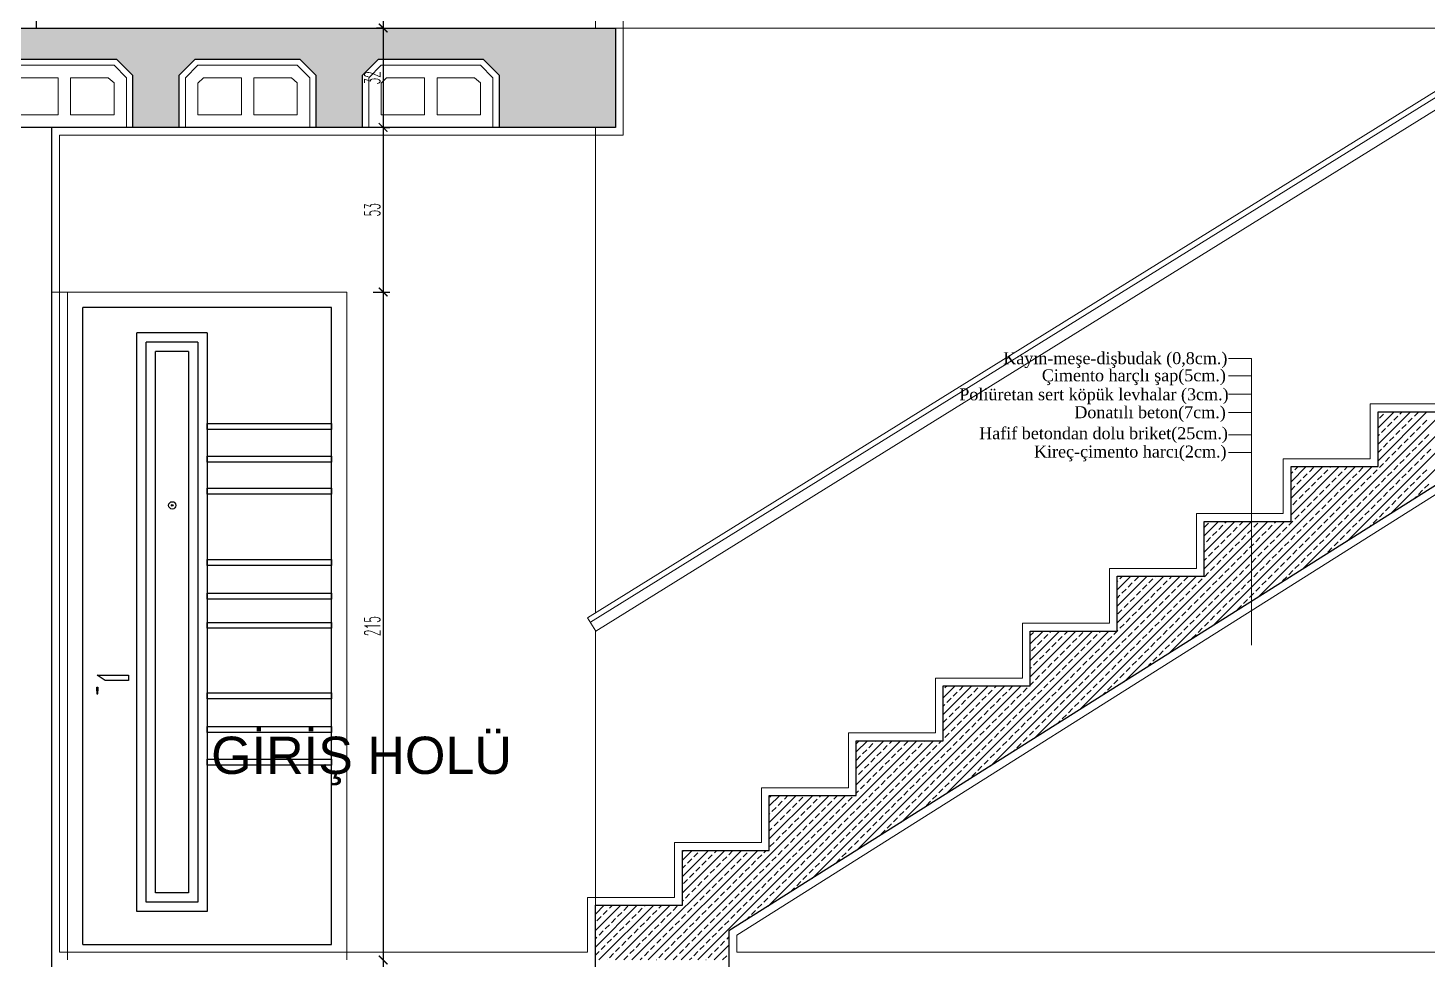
# Model space of a CAD drawing. Extents: x 775040 to 808375, y 4159409 to 4163651.
# Drawn here: x 804330 to 805456, y 4159872 to 4160622 of the extents above; entities that cross this region are included whole.
import ezdxf

# ---------------------------------------------------------------- set-up
doc = ezdxf.new("R2010")
doc.units = 0
doc.header["$MEASUREMENT"] = 0
doc.linetypes.add('DUZ', pattern=[500, 500])
doc.layers.get('0').update_dxf_attribs({"linetype": 'DUZ'})
for name, color, linetype, lineweight in [('KAPI', 1, 'Continuous', 15), ('kapı', 3, 'Continuous', 9), ('Z_ duvar', 7, 'Continuous', 30), ('Z_asmolen', 53, 'Continuous', 9), ('Z_g1', 1, 'Continuous', 5), ('Z_g3', 3, 'Continuous', 13), ('Z_iç ölçü dikey', 111, 'Continuous', 25), ('Z_kesit döşeme', 5, 'Continuous', 30), ('Z_kolon tarama', 171, 'Continuous', 5), ('Z_sıva', 241, 'Continuous', 5), ('Z_yazı', 4, 'Continuous', 20)]:
    doc.layers.add(name, color=color, linetype=linetype, lineweight=lineweight)
doc.layers.add('pencere', color=3, linetype='Continuous')
doc.styles.add('ARIAL', font='ariblk.ttf', dxfattribs={"height": 1})
doc.styles.add('OLCUIC', font='ROMANS.SHX', dxfattribs={"width": 0.5})
doc.styles.add('ÖLÇÜ', font='times.ttf', dxfattribs={"height": 15})

# ---------------------------------------------------------------- blocks, each defined once
blk = doc.blocks.new('asbnm')
at = {"layer": 'Z_asmolen'}
for p, q in [((44128.83, -2548.34), (44123.66, -2553.51)), ((44129.66, -2550.34), (44125.66, -2554.34)), ((44162.49, -2548.34), (44128.83, -2548.34)), ((44161.66, -2550.34), (44129.66, -2550.34)), ((44161.66, -2550.34), (44165.66, -2554.34)), ((44162.49, -2548.34), (44167.66, -2553.51)), ((44187.83, -2548.34), (44182.66, -2553.51)), ((44188.66, -2550.34), (44184.66, -2554.34)), ((44221.49, -2548.34), (44187.83, -2548.34)), ((44220.66, -2550.34), (44188.66, -2550.34)), ((44220.66, -2550.34), (44224.66, -2554.34)), ((44221.49, -2548.34), (44226.66, -2553.51)), ((44123.66, -2570.34), (44123.66, -2553.51)), ((44125.66, -2570.34), (44125.66, -2554.34)), ((44131.43, -2554.34), (44129.66, -2556.07)), ((44143.66, -2554.34), (44131.43, -2554.34)), ((44143.66, -2554.34), (44143.66, -2566.34)), ((44159.76, -2554.34), (44147.66, -2554.34)), ((44147.66, -2554.34), (44147.66, -2566.34)), ((44159.76, -2554.34), (44161.66, -2556.01)), ((44165.66, -2570.34), (44165.66, -2554.34)), ((44167.66, -2570.34), (44167.66, -2553.51)), ((44182.66, -2570.34), (44182.66, -2553.51)), ((44184.66, -2570.34), (44184.66, -2554.34)), ((44190.43, -2554.34), (44188.66, -2556.07)), ((44202.66, -2554.34), (44190.43, -2554.34)), ((44202.66, -2554.34), (44202.66, -2566.34)), ((44218.76, -2554.34), (44206.66, -2554.34)), ((44206.66, -2554.34), (44206.66, -2566.34)), ((44218.76, -2554.34), (44220.66, -2556.01)), ((44224.66, -2570.34), (44224.66, -2554.34)), ((44226.66, -2570.34), (44226.66, -2553.51)), ((44129.66, -2566.34), (44129.66, -2556.07)), ((44161.66, -2566.34), (44161.66, -2556.01)), ((44188.66, -2566.34), (44188.66, -2556.07)), ((44220.66, -2566.34), (44220.66, -2556.01)), ((44143.66, -2566.34), (44129.66, -2566.34)), ((44161.66, -2566.34), (44147.66, -2566.34)), ((44202.66, -2566.34), (44188.66, -2566.34)), ((44220.66, -2566.34), (44206.66, -2566.34)), ((44167.66, -2570.34), (44123.66, -2570.34)), ((44226.66, -2570.34), (44182.66, -2570.34))]:
    blk.add_line(p, q, dxfattribs=at)
blk = doc.blocks.new('_ARCHTICK')
at = {"color": 0, "linetype": 'ByBlock', "const_width": 0.15}
blk.add_lwpolyline([(-0.5, -0.5), (0.5, 0.5)], dxfattribs=at)

msp = doc.modelspace()

# ---------------------------------------------------------------- hatches: boundary and pattern name
at = {"layer": 'Z_kolon tarama'}
h = msp.add_hatch(dxfattribs=at)
h.set_pattern_fill('ANSI33', color=256, scale=37.5, style=0)
h.set_pattern_definition([(45, (-1176038.405, -6240780.584), (-6.629126074, 6.629126074), []), (45, (-1176031.7755, -6240780.584), (-6.629126074, 6.629126074), [4.6875, -2.34375])])
h.paths.add_polyline_path([(803861.26, 4160584.34), (803874.19, 4160597.27), (803958.33, 4160597.27), (803971.26, 4160584.34), (803971.26, 4160542.27), (804008.76, 4160542.27), (804008.76, 4160584.34), (804021.69, 4160597.27), (804105.83, 4160597.27), (804118.76, 4160584.34), (804118.76, 4160542.27), (804156.26, 4160542.27), (804156.26, 4160584.34), (804169.19, 4160597.27), (804253.33, 4160597.27), (804266.26, 4160584.34), (804266.26, 4160542.27), (804303.76, 4160542.27), (804303.76, 4160584.34), (804316.69, 4160597.27), (804400.83, 4160597.27), (804413.76, 4160584.34), (804413.76, 4160542.27), (804451.26, 4160542.27), (804451.26, 4160584.34), (804464.19, 4160597.27), (804548.33, 4160597.27), (804561.26, 4160584.34), (804561.26, 4160542.27), (804598.76, 4160542.27), (804598.76, 4160584.34), (804611.69, 4160597.27), (804695.83, 4160597.27), (804708.76, 4160584.34), (804708.76, 4160542.27), (804802.36, 4160542.27), (804802.36, 4160622.27), (803626.5, 4160622.27), (803626.5, 4160597.27), (803663.33, 4160597.27), (803676.26, 4160584.34), (803676.26, 4160542.27), (803713.76, 4160542.27), (803713.76, 4160584.34), (803726.69, 4160597.27), (803810.83, 4160597.27), (803823.76, 4160584.34), (803823.76, 4160542.27), (803861.26, 4160542.27)])
h.paths.add_polyline_path([(804616.04, 4160574.08), (804616.04, 4160590.45), (804597.29, 4160590.45), (804597.29, 4160574.08)], flags=25)

# ---------------------------------------------------------------- linework, layer by layer
at = {"layer": 'KAPI', "color": 4}
for p, q in [((804586.26, 4160409.77), (804348.76, 4160409.77)), ((804361.26, 4159872.27), (804361.26, 4160409.77)), ((804361.26, 4159872.27), (804361.26, 4160409.77)), ((804586.26, 4159872.27), (804586.26, 4160409.77))]:
    msp.add_line(p, q, dxfattribs=at)
at = {"layer": 'pencere', "color": 21}
for p, q in [((804373.76, 4159884.77), (804373.76, 4160397.27)), ((804573.76, 4160397.27), (804373.76, 4160397.27)), ((804573.76, 4159884.77), (804573.76, 4160397.27)), ((804473.76, 4160377.06), (804417.23, 4160377.06)), ((804458.76, 4160362.06), (804432.23, 4160362.06)), ((804458.76, 4159926.29), (804432.23, 4159926.29)), ((804473.76, 4159911.29), (804417.23, 4159911.29)), ((804373.76, 4159884.77), (804573.76, 4159884.77))]:
    msp.add_line(p, q, dxfattribs=at)
at = {"layer": 'pencere', "color": 8}
for p, q in [((804466.26, 4160369.56), (804424.73, 4160369.56)), ((804385.26, 4160101.42), (804410.37, 4160101.42)), ((804391.54, 4160097.15), (804385.26, 4160101.42)), ((804410.37, 4160097.15), (804391.54, 4160097.15)), ((804410.37, 4160101.42), (804410.37, 4160097.15)), ((804466.26, 4159918.79), (804424.73, 4159918.79))]:
    msp.add_line(p, q, dxfattribs=at)
at = {"layer": 'pencere', "color": 21}
for points in [[(804417.23, 4159911.29), (804417.23, 4160377.06)], [(804473.76, 4160377.06), (804473.76, 4159911.29)], [(804432.23, 4159926.29), (804432.23, 4160362.06)], [(804458.76, 4160362.06), (804458.76, 4159926.29)]]:
    msp.add_lwpolyline(points, dxfattribs=at)
at = {"layer": 'pencere', "color": 8}
for points in [[(804424.73, 4159918.79), (804424.73, 4160369.56)], [(804466.26, 4160369.56), (804466.26, 4159918.79)]]:
    msp.add_lwpolyline(points, dxfattribs=at)
for points in [[(804473.76, 4160303.88), (804573.76, 4160303.88), (804573.76, 4160299.14), (804473.76, 4160299.14)], [(804473.76, 4160277.74), (804573.76, 4160277.74), (804573.76, 4160273), (804473.76, 4160273)], [(804473.76, 4160251.84), (804573.76, 4160251.84), (804573.76, 4160247.11), (804473.76, 4160247.11)], [(804473.76, 4160194.58), (804573.76, 4160194.58), (804573.76, 4160189.84), (804473.76, 4160189.84)], [(804473.76, 4160167.48), (804573.76, 4160167.48), (804573.76, 4160162.74), (804473.76, 4160162.74)], [(804473.76, 4160143.99), (804573.76, 4160143.99), (804573.76, 4160139.25), (804473.76, 4160139.25)], [(804384.89, 4160091.75), (804385.63, 4160091.75), (804385.63, 4160088.92), (804384.89, 4160088.92)], [(804385.63, 4160088.92), (804384.89, 4160088.92), (804384.89, 4160086.48), (804385.63, 4160086.48)], [(804473.76, 4160087.21), (804573.76, 4160087.21), (804573.76, 4160082.47), (804473.76, 4160082.47)], [(804473.76, 4160060.11), (804573.76, 4160060.11), (804573.76, 4160055.37), (804473.76, 4160055.37)], [(804473.76, 4160033.9), (804573.76, 4160033.9), (804573.76, 4160029.16), (804473.76, 4160029.16)]]:
    msp.add_lwpolyline(points, close=True, dxfattribs=at)
for radius in [2.95, 0.72]:
    msp.add_circle((804445.67, 4160238.13), radius, dxfattribs=at)
at = {"layer": 'Z_ duvar', "ltscale": 50}
for p, q in [((804336.26, 4160622.27), (804336.26, 4161292.27)), ((804348.76, 4159809.77), (804348.76, 4160542.27))]:
    msp.add_line(p, q, dxfattribs=at)
at = {"layer": 'Z_g1'}
for p, q in [((804780.01, 4160147.64), (805904.87, 4160846.02)), ((804782.25, 4160144.03), (805904.87, 4160841.02)), ((804786.73, 4160136.81), (805904.87, 4160831.02)), ((804780.01, 4160147.64), (804786.73, 4160136.81))]:
    msp.add_line(p, q, dxfattribs=at)
at = {"layer": 'Z_g3', "linetype": 'Continuous'}
for p, q in [((804786.26, 4160622.27), (804786.26, 4161292.27)), ((804802.36, 4160622.27), (805544.48, 4160622.27)), ((804786.26, 4160151.52), (804786.26, 4160542.27)), ((804786.26, 4159916.39), (804786.26, 4160137.57))]:
    msp.add_line(p, q, dxfattribs=at)
at = {"layer": 'Z_g3'}
for p, q in [((805295.89, 4160356.23), (805314.36, 4160356.23)), ((805295.89, 4160356.23), (805314.36, 4160356.23)), ((805314.36, 4160356.23), (805314.36, 4160125.56)), ((805295.89, 4160342.34), (805314.36, 4160342.34)), ((805295.89, 4160342.34), (805314.36, 4160342.34)), ((805295.89, 4160327.58), (805314.36, 4160327.58)), ((805295.89, 4160312.81), (805314.36, 4160312.81)), ((805295.89, 4160294.84), (805314.36, 4160294.84)), ((805295.89, 4160280.64), (805314.36, 4160280.64))]:
    msp.add_line(p, q, dxfattribs=at)
at = {"layer": 'Z_iç ölçü dikey', "linetype": 'Continuous'}
for p, q in [((804615.42, 4161152.77), (804615.42, 4160616.77)), ((804615.42, 4160627.77), (804615.42, 4160536.77)), ((804615.42, 4160622.27), (804610.12, 4160622.27)), ((804615.42, 4160622.27), (804610.12, 4160622.27)), ((804615.42, 4160547.77), (804615.42, 4160404.27)), ((804615.42, 4160542.27), (804620.72, 4160542.27)), ((804615.42, 4160542.27), (804620.72, 4160542.27)), ((804615.42, 4160415.27), (804615.42, 4159866.77)), ((804607.42, 4160409.77), (804620.72, 4160409.77)), ((804607.42, 4160409.77), (804620.72, 4160409.77)), ((804615.42, 4159877.77), (804615.42, 4159804.27))]:
    msp.add_line(p, q, dxfattribs=at)
at = {"layer": 'Z_iç ölçü dikey', "color": 5, "linetype": 'Continuous'}
for p, q in [((804316.69, 4160597.27), (804400.83, 4160597.27)), ((804400.83, 4160597.27), (804413.76, 4160584.34)), ((804451.26, 4160584.34), (804464.19, 4160597.27)), ((804464.19, 4160597.27), (804548.33, 4160597.27)), ((804548.33, 4160597.27), (804561.26, 4160584.34)), ((804598.76, 4160584.34), (804611.69, 4160597.27)), ((804611.69, 4160597.27), (804695.83, 4160597.27)), ((804695.83, 4160597.27), (804708.76, 4160584.34)), ((804413.76, 4160584.34), (804413.76, 4160542.27)), ((804451.26, 4160542.27), (804451.26, 4160584.34)), ((804561.26, 4160584.34), (804561.26, 4160542.27)), ((804598.76, 4160542.27), (804598.76, 4160584.34)), ((804708.76, 4160584.34), (804708.76, 4160542.27)), ((804413.76, 4160542.27), (804303.76, 4160542.27)), ((804561.26, 4160542.27), (804451.26, 4160542.27)), ((804708.76, 4160542.27), (804598.76, 4160542.27))]:
    msp.add_line(p, q, dxfattribs=at)
at = {"layer": 'Z_kesit döşeme', "linetype": 'Continuous'}
msp.add_lwpolyline([(804802.36, 4160542.27), (802323.76, 4160542.27), (802323.76, 4160622.27), (804802.36, 4160622.27)], close=True, dxfattribs=at)
for points in [[(806062.59, 4160542.27), (805919.66, 4160542.27), (804893.76, 4159895.69), (804893.76, 4159809.77)], [(804786.26, 4159809.77), (804786.26, 4159916.39), (804856.26, 4159916.39), (804856.26, 4159960.5), (804926.26, 4159960.5), (804926.26, 4160004.62), (804996.26, 4160004.62), (804996.26, 4160048.74), (805066.26, 4160048.74), (805066.26, 4160092.86), (805136.26, 4160092.86), (805136.26, 4160136.97), (805206.26, 4160136.97), (805206.26, 4160181.09), (805276.26, 4160181.09), (805276.26, 4160225.21), (805346.26, 4160225.21), (805346.26, 4160269.33), (805416.26, 4160269.33), (805416.26, 4160313.45), (805486.26, 4160313.45)]]:
    msp.add_lwpolyline(points, dxfattribs=at)
at = {"layer": 'Z_kolon tarama'}
for p, q in [((805391.11, 4160209.15), (805539.52, 4160357.56)), ((805426.97, 4160231.75), (805552.78, 4160357.56)), ((805319.4, 4160163.95), (805468.89, 4160313.45)), ((805355.26, 4160186.55), (805482.15, 4160313.45)), ((805416.26, 4160300.59), (805429.12, 4160313.45)), ((805416.26, 4160287.33), (805442.37, 4160313.45)), ((805416.26, 4160274.07), (805455.63, 4160313.45)), ((805417.32, 4160308.28), (805420.64, 4160311.6)), ((805422.29, 4160313.25), (805422.49, 4160313.45)), ((805433.9, 4160311.6), (805435.74, 4160313.45)), ((805445.5, 4160309.94), (805448.81, 4160313.25)), ((805418.98, 4160296.68), (805422.29, 4160300)), ((805423.95, 4160301.65), (805427.27, 4160304.97)), ((805428.92, 4160306.62), (805432.24, 4160309.94)), ((805435.55, 4160300), (805438.87, 4160303.31)), ((805440.52, 4160304.97), (805443.84, 4160308.28)), ((805447.15, 4160298.34), (805450.47, 4160301.65)), ((805452.13, 4160303.31), (805455.44, 4160306.62)), ((805416.26, 4160293.96), (805417.32, 4160295.02)), ((805420.64, 4160285.08), (805423.95, 4160288.39)), ((805425.61, 4160290.05), (805428.92, 4160293.37)), ((805430.58, 4160295.02), (805433.9, 4160298.34)), ((805437.21, 4160288.39), (805440.52, 4160291.71)), ((805442.18, 4160293.37), (805445.5, 4160296.68)), ((805448.81, 4160286.74), (805452.13, 4160290.05)), ((805453.78, 4160291.71), (805457.1, 4160295.02)), ((805416.26, 4160280.7), (805418.98, 4160283.42)), ((805422.29, 4160273.48), (805425.61, 4160276.79)), ((805427.27, 4160278.45), (805430.58, 4160281.77)), ((805432.24, 4160283.42), (805435.55, 4160286.74)), ((805438.87, 4160276.79), (805442.18, 4160280.11)), ((805443.84, 4160281.77), (805447.15, 4160285.08)), ((805450.47, 4160275.14), (805453.78, 4160278.45)), ((805455.44, 4160280.11), (805458.75, 4160283.42)), ((805247.68, 4160118.75), (805398.26, 4160269.33)), ((805283.54, 4160141.35), (805411.51, 4160269.33)), ((805346.26, 4160257.11), (805358.48, 4160269.33)), ((805346.26, 4160243.85), (805371.74, 4160269.33)), ((805346.26, 4160230.59), (805385, 4160269.33)), ((805346.26, 4160263.74), (805347.72, 4160265.19)), ((805349.37, 4160266.85), (805351.85, 4160269.33)), ((805360.97, 4160265.19), (805364.29, 4160268.51)), ((805372.58, 4160263.54), (805375.89, 4160266.85)), ((805377.55, 4160268.51), (805378.37, 4160269.33)), ((805384.18, 4160261.88), (805387.49, 4160265.19)), ((805389.15, 4160266.85), (805391.63, 4160269.33)), ((805400.75, 4160265.19), (805404.06, 4160268.51)), ((805412.35, 4160263.54), (805415.67, 4160266.85)), ((805417.32, 4160268.51), (805420.64, 4160271.82)), ((805423.95, 4160261.88), (805427.27, 4160265.19)), ((805428.92, 4160266.85), (805432.24, 4160270.16)), ((805433.9, 4160271.82), (805437.21, 4160275.14)), ((805440.52, 4160265.19), (805443.84, 4160268.51)), ((805445.5, 4160270.16), (805448.81, 4160273.48)), ((805452.13, 4160263.54), (805455.44, 4160266.85)), ((805351.03, 4160255.25), (805354.35, 4160258.56)), ((805356, 4160260.22), (805359.32, 4160263.54)), ((805362.63, 4160253.59), (805365.95, 4160256.91)), ((805367.6, 4160258.56), (805370.92, 4160261.88)), ((805374.23, 4160251.93), (805377.55, 4160255.25)), ((805379.21, 4160256.91), (805382.52, 4160260.22)), ((805390.81, 4160255.25), (805394.12, 4160258.56)), ((805395.78, 4160260.22), (805399.09, 4160263.54)), ((805402.41, 4160253.59), (805405.72, 4160256.91)), ((805407.38, 4160258.56), (805410.69, 4160261.88)), ((805414.01, 4160251.93), (805417.32, 4160255.25)), ((805418.98, 4160256.91), (805422.29, 4160260.22)), ((805430.58, 4160255.25), (805433.9, 4160258.56)), ((805435.55, 4160260.22), (805438.87, 4160263.54)), ((805442.18, 4160253.59), (805445.5, 4160256.91)), ((805447.15, 4160258.56), (805450.47, 4160261.88)), ((805453.78, 4160251.93), (805457.1, 4160255.25)), ((805346.26, 4160250.48), (805349.37, 4160253.59)), ((805352.69, 4160243.65), (805356, 4160246.96)), ((805357.66, 4160248.62), (805360.97, 4160251.93)), ((805364.29, 4160241.99), (805367.6, 4160245.31)), ((805369.26, 4160246.96), (805372.58, 4160250.28)), ((805375.89, 4160240.33), (805379.21, 4160243.65)), ((805380.86, 4160245.31), (805384.18, 4160248.62)), ((805385.83, 4160250.28), (805389.15, 4160253.59)), ((805392.46, 4160243.65), (805395.78, 4160246.96)), ((805397.44, 4160248.62), (805400.75, 4160251.93)), ((805404.06, 4160241.99), (805407.38, 4160245.31)), ((805409.04, 4160246.96), (805412.35, 4160250.28)), ((805415.67, 4160240.33), (805418.98, 4160243.65)), ((805420.64, 4160245.31), (805423.95, 4160248.62)), ((805425.61, 4160250.28), (805428.92, 4160253.59)), ((805432.24, 4160243.65), (805435.55, 4160246.96)), ((805437.21, 4160248.62), (805440.52, 4160251.93)), ((805444.9, 4160243.05), (805447.15, 4160245.31)), ((805448.81, 4160246.96), (805452.13, 4160250.28)), ((805347.72, 4160238.68), (805351.03, 4160241.99)), ((805354.35, 4160232.05), (805357.66, 4160235.36)), ((805359.32, 4160237.02), (805362.63, 4160240.33)), ((805365.95, 4160230.39), (805369.26, 4160233.7)), ((805370.92, 4160235.36), (805374.23, 4160238.68)), ((805377.55, 4160228.73), (805380.86, 4160232.05)), ((805382.52, 4160233.7), (805385.83, 4160237.02)), ((805387.49, 4160238.68), (805390.81, 4160241.99)), ((805394.12, 4160232.05), (805397.44, 4160235.36)), ((805399.09, 4160237.02), (805402.41, 4160240.33)), ((805405.72, 4160230.39), (805409.04, 4160233.7)), ((805410.69, 4160235.36), (805414.01, 4160238.68)), ((805417.32, 4160228.73), (805420.64, 4160232.05)), ((805422.29, 4160233.7), (805425.61, 4160237.02)), ((805427.27, 4160238.68), (805430.58, 4160241.99)), ((805175.97, 4160073.56), (805327.62, 4160225.21)), ((805211.82, 4160096.16), (805340.88, 4160225.21)), ((805276.26, 4160213.62), (805287.85, 4160225.21)), ((805276.26, 4160200.37), (805301.11, 4160225.21)), ((805276.26, 4160187.11), (805314.36, 4160225.21)), ((805276.45, 4160220.45), (805279.77, 4160223.76)), ((805288.05, 4160218.79), (805291.37, 4160222.1)), ((805293.03, 4160223.76), (805294.48, 4160225.21)), ((805299.66, 4160217.13), (805302.97, 4160220.45)), ((805304.63, 4160222.1), (805307.73, 4160225.21)), ((805316.23, 4160220.45), (805319.54, 4160223.76)), ((805327.83, 4160218.79), (805331.14, 4160222.1)), ((805332.8, 4160223.76), (805334.25, 4160225.21)), ((805339.43, 4160217.13), (805342.74, 4160220.45)), ((805344.4, 4160222.1), (805347.72, 4160225.42)), ((805349.37, 4160227.08), (805352.69, 4160230.39)), ((805356, 4160220.45), (805359.32, 4160223.76)), ((805360.97, 4160225.42), (805364.29, 4160228.73)), ((805367.6, 4160218.79), (805370.92, 4160222.1)), ((805372.58, 4160223.76), (805375.89, 4160227.08)), ((805379.21, 4160217.13), (805382.52, 4160220.45)), ((805384.18, 4160222.1), (805387.49, 4160225.42)), ((805389.15, 4160227.08), (805392.46, 4160230.39)), ((805395.78, 4160220.45), (805399.09, 4160223.76)), ((805400.75, 4160225.42), (805404.06, 4160228.73)), ((805409.04, 4160220.45), (805410.69, 4160222.1)), ((805412.35, 4160223.76), (805415.67, 4160227.08)), ((805278.11, 4160208.85), (805281.43, 4160212.16)), ((805283.08, 4160213.82), (805286.4, 4160217.13)), ((805289.71, 4160207.19), (805293.03, 4160210.5)), ((805294.68, 4160212.16), (805298, 4160215.47)), ((805301.31, 4160205.53), (805304.63, 4160208.85)), ((805306.28, 4160210.5), (805309.6, 4160213.82)), ((805311.26, 4160215.47), (805314.57, 4160218.79)), ((805317.89, 4160208.85), (805321.2, 4160212.16)), ((805322.86, 4160213.82), (805326.17, 4160217.13)), ((805329.49, 4160207.19), (805332.8, 4160210.5)), ((805334.46, 4160212.16), (805337.77, 4160215.47)), ((805341.09, 4160205.53), (805344.4, 4160208.85)), ((805346.06, 4160210.5), (805349.37, 4160213.82)), ((805351.03, 4160215.47), (805354.35, 4160218.79)), ((805357.66, 4160208.85), (805360.97, 4160212.16)), ((805362.63, 4160213.82), (805365.95, 4160217.13)), ((805369.26, 4160207.19), (805372.58, 4160210.5)), ((805374.23, 4160212.16), (805377.55, 4160215.47)), ((805380.86, 4160205.53), (805384.18, 4160208.85)), ((805385.83, 4160210.5), (805389.15, 4160213.82)), ((805390.81, 4160215.47), (805394.12, 4160218.79)), ((805276.26, 4160207), (805276.45, 4160207.19)), ((805279.77, 4160197.24), (805283.08, 4160200.56)), ((805284.74, 4160202.22), (805288.05, 4160205.53)), ((805291.37, 4160195.59), (805294.68, 4160198.9)), ((805296.34, 4160200.56), (805299.66, 4160203.87)), ((805307.94, 4160198.9), (805311.26, 4160202.22)), ((805312.91, 4160203.87), (805316.23, 4160207.19)), ((805319.54, 4160197.24), (805322.86, 4160200.56)), ((805324.51, 4160202.22), (805327.83, 4160205.53)), ((805331.14, 4160195.59), (805334.46, 4160198.9)), ((805336.12, 4160200.56), (805339.43, 4160203.87)), ((805347.72, 4160198.9), (805351.03, 4160202.22)), ((805352.69, 4160203.87), (805356, 4160207.19)), ((805359.32, 4160197.24), (805362.63, 4160200.56)), ((805364.29, 4160202.22), (805367.6, 4160205.53)), ((805373.18, 4160197.85), (805374.23, 4160198.9)), ((805375.89, 4160200.56), (805379.21, 4160203.87)), ((805276.26, 4160193.74), (805278.11, 4160195.59)), ((805281.43, 4160185.64), (805284.74, 4160188.96)), ((805286.4, 4160190.61), (805289.71, 4160193.93)), ((805293.03, 4160183.99), (805296.34, 4160187.3)), ((805298, 4160188.96), (805301.31, 4160192.27)), ((805302.97, 4160193.93), (805306.28, 4160197.24)), ((805309.6, 4160187.3), (805312.91, 4160190.61)), ((805314.57, 4160192.27), (805317.89, 4160195.59)), ((805321.2, 4160185.64), (805324.51, 4160188.96)), ((805326.17, 4160190.61), (805329.49, 4160193.93)), ((805332.8, 4160183.99), (805336.12, 4160187.3)), ((805337.77, 4160188.96), (805341.09, 4160192.27)), ((805342.74, 4160193.93), (805346.06, 4160197.24)), ((805349.37, 4160187.3), (805352.69, 4160190.61)), ((805354.35, 4160192.27), (805357.66, 4160195.59)), ((805104.25, 4160028.36), (805256.99, 4160181.09)), ((805140.11, 4160050.96), (805270.25, 4160181.09)), ((805206.26, 4160170.14), (805217.21, 4160181.09)), ((805206.26, 4160156.88), (805230.47, 4160181.09)), ((805206.26, 4160143.62), (805243.73, 4160181.09)), ((805206.26, 4160176.77), (805206.85, 4160177.36)), ((805208.51, 4160179.01), (805210.58, 4160181.09)), ((805215.13, 4160172.38), (805218.45, 4160175.7)), ((805220.11, 4160177.36), (805223.42, 4160180.67)), ((805231.71, 4160175.7), (805235.02, 4160179.01)), ((805236.68, 4160180.67), (805237.1, 4160181.09)), ((805243.31, 4160174.04), (805246.62, 4160177.36)), ((805248.28, 4160179.01), (805250.36, 4160181.09)), ((805254.91, 4160172.38), (805258.22, 4160175.7)), ((805259.88, 4160177.36), (805263.2, 4160180.67)), ((805271.48, 4160175.7), (805274.8, 4160179.01)), ((805276.45, 4160180.67), (805279.77, 4160183.99)), ((805283.08, 4160174.04), (805286.4, 4160177.36)), ((805288.05, 4160179.01), (805291.37, 4160182.33)), ((805294.68, 4160172.38), (805298, 4160175.7)), ((805299.66, 4160177.36), (805302.97, 4160180.67)), ((805304.63, 4160182.33), (805307.94, 4160185.64)), ((805311.26, 4160175.7), (805314.57, 4160179.01)), ((805316.23, 4160180.67), (805319.54, 4160183.99)), ((805322.86, 4160174.04), (805326.17, 4160177.36)), ((805327.83, 4160179.01), (805331.14, 4160182.33)), ((805337.33, 4160175.25), (805337.77, 4160175.7)), ((805339.43, 4160177.36), (805342.74, 4160180.67)), ((805344.4, 4160182.33), (805347.72, 4160185.64)), ((805206.26, 4160163.51), (805208.51, 4160165.76)), ((805210.16, 4160167.41), (805213.48, 4160170.73)), ((805216.79, 4160160.78), (805220.11, 4160164.1)), ((805221.76, 4160165.76), (805225.08, 4160169.07)), ((805226.74, 4160170.73), (805230.05, 4160174.04)), ((805233.36, 4160164.1), (805236.68, 4160167.41)), ((805238.34, 4160169.07), (805241.65, 4160172.38)), ((805244.97, 4160162.44), (805248.28, 4160165.76)), ((805249.94, 4160167.41), (805253.25, 4160170.73)), ((805256.57, 4160160.78), (805259.88, 4160164.1)), ((805261.54, 4160165.76), (805264.85, 4160169.07)), ((805266.51, 4160170.73), (805269.82, 4160174.04)), ((805273.14, 4160164.1), (805276.45, 4160167.41)), ((805278.11, 4160169.07), (805281.43, 4160172.38)), ((805284.74, 4160162.44), (805288.05, 4160165.76)), ((805289.71, 4160167.41), (805293.03, 4160170.73)), ((805296.34, 4160160.78), (805299.66, 4160164.1)), ((805301.31, 4160165.76), (805304.63, 4160169.07)), ((805306.28, 4160170.73), (805309.6, 4160174.04)), ((805312.91, 4160164.1), (805316.23, 4160167.41)), ((805317.89, 4160169.07), (805321.2, 4160172.38)), ((805206.85, 4160150.84), (805210.16, 4160154.15)), ((805211.82, 4160155.81), (805215.13, 4160159.13)), ((805218.45, 4160149.18), (805221.76, 4160152.5)), ((805223.42, 4160154.15), (805226.74, 4160157.47)), ((805228.39, 4160159.13), (805231.71, 4160162.44)), ((805235.02, 4160152.5), (805238.34, 4160155.81)), ((805239.99, 4160157.47), (805243.31, 4160160.78)), ((805246.62, 4160150.84), (805249.94, 4160154.15)), ((805251.59, 4160155.81), (805254.91, 4160159.13)), ((805258.22, 4160149.18), (805261.54, 4160152.5)), ((805263.2, 4160154.15), (805266.51, 4160157.47)), ((805268.17, 4160159.13), (805271.48, 4160162.44)), ((805274.8, 4160152.5), (805278.11, 4160155.81)), ((805279.77, 4160157.47), (805283.08, 4160160.78)), ((805286.4, 4160150.84), (805289.71, 4160154.15)), ((805291.37, 4160155.81), (805294.68, 4160159.13)), ((805302.97, 4160154.15), (805306.28, 4160157.47)), ((805307.94, 4160159.13), (805311.26, 4160162.44)), ((805208.51, 4160139.24), (805211.82, 4160142.55)), ((805213.48, 4160144.21), (805216.79, 4160147.53)), ((805225.08, 4160142.55), (805228.39, 4160145.87)), ((805230.05, 4160147.53), (805233.36, 4160150.84)), ((805236.68, 4160140.9), (805239.99, 4160144.21)), ((805241.65, 4160145.87), (805244.97, 4160149.18)), ((805248.28, 4160139.24), (805251.59, 4160142.55)), ((805253.25, 4160144.21), (805256.57, 4160147.53)), ((805264.85, 4160142.55), (805268.17, 4160145.87)), ((805269.82, 4160147.53), (805273.14, 4160150.84)), ((805276.45, 4160140.9), (805279.77, 4160144.21)), ((805281.43, 4160145.87), (805284.74, 4160149.18)), ((805032.54, 4159983.16), (805186.35, 4160136.97)), ((805068.39, 4160005.76), (805199.61, 4160136.97)), ((805136.26, 4160126.66), (805146.58, 4160136.97)), ((805136.26, 4160113.4), (805159.84, 4160136.97)), ((805136.26, 4160100.14), (805173.1, 4160136.97)), ((805136.26, 4160133.29), (805138.9, 4160135.92)), ((805147.19, 4160130.95), (805150.5, 4160134.27)), ((805152.16, 4160135.92), (805153.21, 4160136.97)), ((805158.79, 4160129.3), (805162.1, 4160132.61)), ((805163.76, 4160134.27), (805166.47, 4160136.97)), ((805170.39, 4160127.64), (805173.7, 4160130.95)), ((805175.36, 4160132.61), (805178.67, 4160135.92)), ((805186.96, 4160130.95), (805190.27, 4160134.27)), ((805191.93, 4160135.92), (805192.98, 4160136.97)), ((805198.56, 4160129.3), (805201.88, 4160132.61)), ((805203.53, 4160134.27), (805206.24, 4160136.97)), ((805206.26, 4160137), (805206.85, 4160137.58)), ((805210.16, 4160127.64), (805213.48, 4160130.95)), ((805215.13, 4160132.61), (805218.45, 4160135.92)), ((805220.11, 4160137.58), (805223.42, 4160140.9)), ((805226.74, 4160130.95), (805230.05, 4160134.27)), ((805231.71, 4160135.92), (805235.02, 4160139.24)), ((805238.34, 4160129.3), (805241.65, 4160132.61)), ((805243.31, 4160134.27), (805246.62, 4160137.58)), ((805249.94, 4160127.64), (805253.25, 4160130.95)), ((805254.91, 4160132.61), (805258.22, 4160135.92)), ((805259.88, 4160137.58), (805263.2, 4160140.9)), ((805266.51, 4160130.95), (805269.82, 4160134.27)), ((805271.48, 4160135.92), (805274.8, 4160139.24)), ((805137.24, 4160121.01), (805140.56, 4160124.32)), ((805142.21, 4160125.98), (805145.53, 4160129.3)), ((805148.84, 4160119.35), (805152.16, 4160122.67)), ((805153.81, 4160124.32), (805157.13, 4160127.64)), ((805160.44, 4160117.69), (805163.76, 4160121.01)), ((805165.42, 4160122.67), (805168.73, 4160125.98)), ((805172.04, 4160116.04), (805175.36, 4160119.35)), ((805177.02, 4160121.01), (805180.33, 4160124.32)), ((805181.99, 4160125.98), (805185.3, 4160129.3)), ((805188.62, 4160119.35), (805191.93, 4160122.67)), ((805193.59, 4160124.32), (805196.9, 4160127.64)), ((805200.22, 4160117.69), (805203.53, 4160121.01)), ((805205.19, 4160122.67), (805208.51, 4160125.98)), ((805211.82, 4160116.04), (805215.13, 4160119.35)), ((805216.79, 4160121.01), (805220.11, 4160124.32)), ((805221.76, 4160125.98), (805225.08, 4160129.3)), ((805228.39, 4160119.35), (805231.71, 4160122.67)), ((805233.36, 4160124.32), (805236.68, 4160127.64)), ((805239.99, 4160117.69), (805243.31, 4160121.01)), ((805244.97, 4160122.67), (805248.28, 4160125.98)), ((805136.26, 4160106.77), (805137.24, 4160107.75)), ((805138.9, 4160109.41), (805142.21, 4160112.72)), ((805143.87, 4160114.38), (805147.19, 4160117.69)), ((805150.5, 4160107.75), (805153.81, 4160111.07)), ((805155.47, 4160112.72), (805158.79, 4160116.04)), ((805162.1, 4160106.09), (805165.42, 4160109.41)), ((805167.07, 4160111.07), (805170.39, 4160114.38)), ((805173.7, 4160104.44), (805177.02, 4160107.75)), ((805178.67, 4160109.41), (805181.99, 4160112.72)), ((805183.65, 4160114.38), (805186.96, 4160117.69)), ((805190.27, 4160107.75), (805193.59, 4160111.07)), ((805195.25, 4160112.72), (805198.56, 4160116.04)), ((805201.88, 4160106.09), (805205.19, 4160109.41)), ((805206.85, 4160111.07), (805210.16, 4160114.38)), ((805213.48, 4160104.44), (805216.79, 4160107.75)), ((805218.45, 4160109.41), (805221.76, 4160112.72)), ((805223.42, 4160114.38), (805226.74, 4160117.69)), ((805230.05, 4160107.75), (805233.36, 4160111.07)), ((805235.02, 4160112.72), (805238.34, 4160116.04)), ((805136.26, 4160093.51), (805138.9, 4160096.15)), ((805140.56, 4160097.81), (805143.87, 4160101.12)), ((805145.53, 4160102.78), (805148.84, 4160106.09)), ((805152.16, 4160096.15), (805155.47, 4160099.46)), ((805157.13, 4160101.12), (805160.44, 4160104.44)), ((805163.76, 4160094.49), (805167.07, 4160097.81)), ((805168.73, 4160099.46), (805172.04, 4160102.78)), ((805175.36, 4160092.84), (805178.67, 4160096.15)), ((805180.33, 4160097.81), (805183.65, 4160101.12)), ((805185.3, 4160102.78), (805188.62, 4160106.09)), ((805191.93, 4160096.15), (805195.25, 4160099.46)), ((805196.9, 4160101.12), (805200.22, 4160104.44)), ((805203.53, 4160094.49), (805206.85, 4160097.81)), ((805208.51, 4160099.46), (805211.82, 4160102.78)), ((804960.82, 4159937.96), (805115.72, 4160092.86)), ((804996.68, 4159960.56), (805128.98, 4160092.86)), ((805066.26, 4160083.17), (805075.94, 4160092.86)), ((805066.26, 4160069.92), (805089.2, 4160092.86)), ((805066.26, 4160056.66), (805102.46, 4160092.86)), ((805067.64, 4160091.18), (805069.32, 4160092.86)), ((805074.27, 4160084.55), (805077.58, 4160087.86)), ((805079.24, 4160089.52), (805082.55, 4160092.84)), ((805085.87, 4160082.89), (805089.18, 4160086.21)), ((805090.84, 4160087.86), (805094.15, 4160091.18)), ((805095.81, 4160092.84), (805095.83, 4160092.86)), ((805102.44, 4160086.21), (805105.75, 4160089.52)), ((805107.41, 4160091.18), (805109.09, 4160092.86)), ((805114.04, 4160084.55), (805117.35, 4160087.86)), ((805119.01, 4160089.52), (805122.33, 4160092.84)), ((805125.64, 4160082.89), (805128.96, 4160086.21)), ((805130.61, 4160087.86), (805133.93, 4160091.18)), ((805135.58, 4160092.84), (805135.61, 4160092.86)), ((805142.21, 4160086.21), (805145.53, 4160089.52)), ((805147.19, 4160091.18), (805150.5, 4160094.49)), ((805153.81, 4160084.55), (805157.13, 4160087.86)), ((805158.79, 4160089.52), (805162.1, 4160092.84)), ((805165.42, 4160082.89), (805168.73, 4160086.21)), ((805170.39, 4160087.86), (805173.7, 4160091.18)), ((805181.99, 4160086.21), (805185.3, 4160089.52)), ((805186.96, 4160091.18), (805190.27, 4160094.49)), ((805193.9, 4160084.86), (805196.9, 4160087.86)), ((805198.56, 4160089.52), (805201.88, 4160092.84)), ((805066.26, 4160076.54), (805067.64, 4160077.92)), ((805069.29, 4160079.58), (805072.61, 4160082.89)), ((805075.92, 4160072.95), (805079.24, 4160076.26)), ((805080.89, 4160077.92), (805084.21, 4160081.23)), ((805087.52, 4160071.29), (805090.84, 4160074.61)), ((805092.5, 4160076.26), (805095.81, 4160079.58)), ((805097.47, 4160081.23), (805100.78, 4160084.55)), ((805104.1, 4160074.61), (805107.41, 4160077.92)), ((805109.07, 4160079.58), (805112.38, 4160082.89)), ((805115.7, 4160072.95), (805119.01, 4160076.26)), ((805120.67, 4160077.92), (805123.98, 4160081.23)), ((805127.3, 4160071.29), (805130.61, 4160074.61)), ((805132.27, 4160076.26), (805135.58, 4160079.58)), ((805137.24, 4160081.23), (805140.56, 4160084.55)), ((805143.87, 4160074.61), (805147.19, 4160077.92)), ((805148.84, 4160079.58), (805152.16, 4160082.89)), ((805155.47, 4160072.95), (805158.79, 4160076.26)), ((805160.44, 4160077.92), (805163.76, 4160081.23)), ((805167.07, 4160071.29), (805170.39, 4160074.61)), ((805172.04, 4160076.26), (805175.36, 4160079.58)), ((805177.02, 4160081.23), (805180.33, 4160084.55)), ((805066.26, 4160063.29), (805069.29, 4160066.32)), ((805070.95, 4160067.98), (805074.27, 4160071.29)), ((805077.58, 4160061.35), (805080.89, 4160064.66)), ((805082.55, 4160066.32), (805085.87, 4160069.63)), ((805089.18, 4160059.69), (805092.5, 4160063)), ((805094.15, 4160064.66), (805097.47, 4160067.98)), ((805099.12, 4160069.63), (805102.44, 4160072.95)), ((805105.75, 4160063), (805109.07, 4160066.32)), ((805110.73, 4160067.98), (805114.04, 4160071.29)), ((805117.35, 4160061.35), (805120.67, 4160064.66)), ((805122.33, 4160066.32), (805125.64, 4160069.63)), ((805128.96, 4160059.69), (805132.27, 4160063)), ((805133.93, 4160064.66), (805137.24, 4160067.98)), ((805138.9, 4160069.63), (805142.21, 4160072.95)), ((805145.53, 4160063), (805148.84, 4160066.32)), ((805150.5, 4160067.98), (805153.81, 4160071.29)), ((805158.04, 4160062.26), (805160.44, 4160064.66)), ((805162.1, 4160066.32), (805165.42, 4160069.63)), ((805067.64, 4160051.4), (805070.95, 4160054.72)), ((805072.61, 4160056.38), (805075.92, 4160059.69)), ((805079.24, 4160049.75), (805082.55, 4160053.06)), ((805084.21, 4160054.72), (805087.52, 4160058.03)), ((805090.84, 4160048.09), (805094.15, 4160051.4)), ((805095.81, 4160053.06), (805099.12, 4160056.38)), ((805100.78, 4160058.03), (805104.1, 4160061.35)), ((805107.41, 4160051.4), (805110.73, 4160054.72)), ((805112.38, 4160056.38), (805115.7, 4160059.69)), ((805119.01, 4160049.75), (805122.33, 4160053.06)), ((805123.98, 4160054.72), (805127.3, 4160058.03)), ((805130.61, 4160048.09), (805133.93, 4160051.4)), ((805135.58, 4160053.06), (805138.9, 4160056.38)), ((805140.56, 4160058.03), (805143.87, 4160061.35)), ((804868.61, 4159872.27), (805045.09, 4160048.74)), ((804924.96, 4159915.36), (805058.34, 4160048.74)), ((804996.26, 4160039.69), (805005.31, 4160048.74)), ((804996.26, 4160026.43), (805018.57, 4160048.74)), ((804996.26, 4160013.17), (805031.83, 4160048.74)), ((804996.26, 4160046.32), (804998.03, 4160048.09)), ((805001.34, 4160038.15), (805004.66, 4160041.46)), ((805006.32, 4160043.12), (805009.63, 4160046.43)), ((805011.29, 4160048.09), (805011.94, 4160048.74)), ((805012.95, 4160036.49), (805016.26, 4160039.8)), ((805017.92, 4160041.46), (805021.23, 4160044.77)), ((805022.89, 4160046.43), (805025.2, 4160048.74)), ((805029.52, 4160039.8), (805032.83, 4160043.12)), ((805034.49, 4160044.77), (805037.81, 4160048.09)), ((805041.12, 4160038.15), (805044.43, 4160041.46)), ((805046.09, 4160043.12), (805049.41, 4160046.43)), ((805051.06, 4160048.09), (805051.71, 4160048.74)), ((805052.72, 4160036.49), (805056.04, 4160039.8)), ((805057.69, 4160041.46), (805061.01, 4160044.77)), ((805062.66, 4160046.43), (805064.97, 4160048.74)), ((805069.29, 4160039.8), (805072.61, 4160043.12)), ((805074.27, 4160044.77), (805077.58, 4160048.09)), ((805080.89, 4160038.15), (805084.21, 4160041.46)), ((805085.87, 4160043.12), (805089.18, 4160046.43)), ((805092.5, 4160036.49), (805095.81, 4160039.8)), ((805097.47, 4160041.46), (805100.78, 4160044.77)), ((805102.44, 4160046.43), (805105.75, 4160049.75)), ((805109.07, 4160039.8), (805112.38, 4160043.12)), ((805114.04, 4160044.77), (805117.35, 4160048.09)), ((805122.18, 4160039.66), (805123.98, 4160041.46)), ((805125.64, 4160043.12), (805128.96, 4160046.43)), ((804996.37, 4160033.17), (804999.69, 4160036.49)), ((805003, 4160026.54), (805006.32, 4160029.86)), ((805007.97, 4160031.52), (805011.29, 4160034.83)), ((805019.57, 4160029.86), (805022.89, 4160033.17)), ((805024.55, 4160034.83), (805027.86, 4160038.15)), ((805031.18, 4160028.2), (805034.49, 4160031.52)), ((805036.15, 4160033.17), (805039.46, 4160036.49)), ((805042.78, 4160026.54), (805046.09, 4160029.86)), ((805047.75, 4160031.52), (805051.06, 4160034.83)), ((805059.35, 4160029.86), (805062.66, 4160033.17)), ((805064.32, 4160034.83), (805067.64, 4160038.15)), ((805070.95, 4160028.2), (805074.27, 4160031.52)), ((805075.92, 4160033.17), (805079.24, 4160036.49)), ((805082.55, 4160026.54), (805085.87, 4160029.86)), ((805087.52, 4160031.52), (805090.84, 4160034.83)), ((805099.12, 4160029.86), (805102.44, 4160033.17)), ((805104.1, 4160034.83), (805107.41, 4160038.15)), ((804996.26, 4160019.8), (804996.37, 4160019.91)), ((804998.03, 4160021.57), (805001.34, 4160024.89)), ((805004.66, 4160014.94), (805007.97, 4160018.26)), ((805009.63, 4160019.91), (805012.95, 4160023.23)), ((805014.6, 4160024.89), (805017.92, 4160028.2)), ((805021.23, 4160018.26), (805024.55, 4160021.57)), ((805026.2, 4160023.23), (805029.52, 4160026.54)), ((805032.83, 4160016.6), (805036.15, 4160019.91)), ((805037.81, 4160021.57), (805041.12, 4160024.89)), ((805044.43, 4160014.94), (805047.75, 4160018.26)), ((805049.41, 4160019.91), (805052.72, 4160023.23)), ((805054.38, 4160024.89), (805057.69, 4160028.2)), ((805061.01, 4160018.26), (805064.32, 4160021.57)), ((805065.98, 4160023.23), (805069.29, 4160026.54)), ((805072.61, 4160016.6), (805075.92, 4160019.91)), ((805077.58, 4160021.57), (805080.89, 4160024.89)), ((805086.32, 4160017.06), (805087.52, 4160018.26)), ((805089.18, 4160019.91), (805092.5, 4160023.23)), ((805094.15, 4160024.89), (805097.47, 4160028.2)), ((804996.26, 4160006.54), (804998.03, 4160008.31)), ((804999.69, 4160009.97), (805003, 4160013.29)), ((805006.32, 4160003.34), (805009.63, 4160006.66)), ((805011.29, 4160008.31), (805014.6, 4160011.63)), ((805016.26, 4160013.29), (805019.57, 4160016.6)), ((805022.89, 4160006.66), (805026.2, 4160009.97)), ((805027.86, 4160011.63), (805031.18, 4160014.94)), ((805034.49, 4160005), (805037.81, 4160008.31)), ((805039.46, 4160009.97), (805042.78, 4160013.29)), ((805046.09, 4160003.34), (805049.41, 4160006.66)), ((805051.06, 4160008.31), (805054.38, 4160011.63)), ((805056.04, 4160013.29), (805059.35, 4160016.6)), ((805062.66, 4160006.66), (805065.98, 4160009.97)), ((805067.64, 4160011.63), (805070.95, 4160014.94)), ((804842.1, 4159872.27), (804974.45, 4160004.62)), ((804855.36, 4159872.27), (804987.71, 4160004.62)), ((804926.26, 4159996.21), (804934.68, 4160004.62)), ((804926.26, 4159982.95), (804947.93, 4160004.62)), ((804926.26, 4159969.69), (804961.19, 4160004.62)), ((804926.77, 4160003.34), (804928.05, 4160004.62)), ((804928.42, 4159991.74), (804931.74, 4159995.06)), ((804933.4, 4159996.71), (804936.71, 4160000.03)), ((804938.37, 4160001.68), (804941.31, 4160004.62)), ((804945, 4159995.06), (804948.31, 4159998.37)), ((804949.97, 4160000.03), (804953.28, 4160003.34)), ((804956.6, 4159993.4), (804959.91, 4159996.71)), ((804961.57, 4159998.37), (804964.88, 4160001.68)), ((804966.54, 4160003.34), (804967.82, 4160004.62)), ((804968.2, 4159991.74), (804971.51, 4159995.06)), ((804973.17, 4159996.71), (804976.49, 4160000.03)), ((804978.14, 4160001.68), (804981.08, 4160004.62)), ((804984.77, 4159995.06), (804988.09, 4159998.37)), ((804989.74, 4160000.03), (804993.06, 4160003.34)), ((804996.37, 4159993.4), (804999.69, 4159996.71)), ((805001.34, 4159998.37), (805004.66, 4160001.68)), ((805007.97, 4159991.74), (805011.29, 4159995.06)), ((805012.95, 4159996.71), (805016.26, 4160000.03)), ((805017.92, 4160001.68), (805021.23, 4160005)), ((805024.55, 4159995.06), (805027.86, 4159998.37)), ((805029.52, 4160000.03), (805032.83, 4160003.34)), ((805036.15, 4159993.4), (805039.46, 4159996.71)), ((805041.12, 4159998.37), (805044.43, 4160001.68)), ((805050.47, 4159994.46), (805051.06, 4159995.06)), ((805052.72, 4159996.71), (805056.04, 4160000.03)), ((805057.69, 4160001.68), (805061.01, 4160005)), ((804926.26, 4159989.58), (804926.77, 4159990.08)), ((804930.08, 4159980.14), (804933.4, 4159983.45)), ((804935.05, 4159985.11), (804938.37, 4159988.43)), ((804940.03, 4159990.08), (804943.34, 4159993.4)), ((804946.65, 4159983.45), (804949.97, 4159986.77)), ((804951.63, 4159988.43), (804954.94, 4159991.74)), ((804958.26, 4159981.8), (804961.57, 4159985.11)), ((804963.23, 4159986.77), (804966.54, 4159990.08)), ((804969.86, 4159980.14), (804973.17, 4159983.45)), ((804974.83, 4159985.11), (804978.14, 4159988.43)), ((804979.8, 4159990.08), (804983.11, 4159993.4)), ((804986.43, 4159983.45), (804989.74, 4159986.77)), ((804991.4, 4159988.43), (804994.72, 4159991.74)), ((804998.03, 4159981.8), (805001.34, 4159985.11)), ((805003, 4159986.77), (805006.32, 4159990.08)), ((805009.63, 4159980.14), (805012.95, 4159983.45)), ((805014.6, 4159985.11), (805017.92, 4159988.43)), ((805019.57, 4159990.08), (805022.89, 4159993.4)), ((805026.2, 4159983.45), (805029.52, 4159986.77)), ((805031.18, 4159988.43), (805034.49, 4159991.74)), ((804926.26, 4159976.32), (804928.42, 4159978.48)), ((804936.71, 4159973.51), (804940.03, 4159976.83)), ((804941.68, 4159978.48), (804945, 4159981.8)), ((804948.31, 4159971.85), (804951.63, 4159975.17)), ((804953.28, 4159976.83), (804956.6, 4159980.14)), ((804959.91, 4159970.2), (804963.23, 4159973.51)), ((804964.88, 4159975.17), (804968.2, 4159978.48)), ((804976.49, 4159973.51), (804979.8, 4159976.83)), ((804981.46, 4159978.48), (804984.77, 4159981.8)), ((804988.09, 4159971.85), (804991.4, 4159975.17)), ((804993.06, 4159976.83), (804996.37, 4159980.14)), ((804999.69, 4159970.2), (805003, 4159973.51)), ((805004.66, 4159975.17), (805007.97, 4159978.48)), ((805016.26, 4159973.51), (805019.57, 4159976.83)), ((805021.23, 4159978.48), (805024.55, 4159981.8)), ((804926.77, 4159963.57), (804930.08, 4159966.88)), ((804931.74, 4159968.54), (804935.05, 4159971.85)), ((804938.37, 4159961.91), (804941.68, 4159965.22)), ((804943.34, 4159966.88), (804946.65, 4159970.2)), ((804949.97, 4159960.25), (804953.28, 4159963.57)), ((804954.94, 4159965.22), (804958.26, 4159968.54)), ((804961.57, 4159958.6), (804964.88, 4159961.91)), ((804966.54, 4159963.57), (804969.86, 4159966.88)), ((804971.51, 4159968.54), (804974.83, 4159971.85)), ((804978.14, 4159961.91), (804981.46, 4159965.22)), ((804983.11, 4159966.88), (804986.43, 4159970.2)), ((804989.74, 4159960.25), (804993.06, 4159963.57)), ((804994.72, 4159965.22), (804998.03, 4159968.54)), ((804815.58, 4159872.27), (804903.82, 4159960.5)), ((804828.84, 4159872.27), (804917.08, 4159960.5)), ((804856.26, 4159952.72), (804864.04, 4159960.5)), ((804856.26, 4159939.47), (804877.3, 4159960.5)), ((804856.26, 4159926.21), (804890.56, 4159960.5)), ((804856.26, 4159959.35), (804857.16, 4159960.25)), ((804860.48, 4159950.31), (804863.79, 4159953.62)), ((804865.45, 4159955.28), (804868.76, 4159958.6)), ((804870.42, 4159960.25), (804870.67, 4159960.5)), ((804872.08, 4159948.65), (804875.39, 4159951.97)), ((804877.05, 4159953.62), (804880.36, 4159956.94)), ((804882.02, 4159958.6), (804883.93, 4159960.5)), ((804883.68, 4159946.99), (804886.99, 4159950.31)), ((804888.65, 4159951.97), (804891.96, 4159955.28)), ((804893.62, 4159956.94), (804896.94, 4159960.25)), ((804900.25, 4159950.31), (804903.57, 4159953.62)), ((804905.22, 4159955.28), (804908.54, 4159958.6)), ((804910.19, 4159960.25), (804910.45, 4159960.5)), ((804911.85, 4159948.65), (804915.17, 4159951.97)), ((804916.82, 4159953.62), (804920.14, 4159956.94)), ((804921.8, 4159958.6), (804923.7, 4159960.5)), ((804923.45, 4159946.99), (804926.77, 4159950.31)), ((804928.42, 4159951.97), (804931.74, 4159955.28)), ((804933.4, 4159956.94), (804936.71, 4159960.25)), ((804940.03, 4159950.31), (804943.34, 4159953.62)), ((804945, 4159955.28), (804948.31, 4159958.6)), ((804951.63, 4159948.65), (804954.94, 4159951.97)), ((804956.6, 4159953.62), (804959.91, 4159956.94)), ((804963.23, 4159946.99), (804966.54, 4159950.31)), ((804968.2, 4159951.97), (804971.51, 4159955.28)), ((804973.17, 4159956.94), (804976.49, 4159960.25)), ((804979.8, 4159950.31), (804983.11, 4159953.62)), ((804984.77, 4159955.28), (804988.09, 4159958.6)), ((804856.26, 4159946.09), (804858.82, 4159948.65)), ((804862.13, 4159938.71), (804865.45, 4159942.02)), ((804867.11, 4159943.68), (804870.42, 4159946.99)), ((804873.73, 4159937.05), (804877.05, 4159940.37)), ((804878.71, 4159942.02), (804882.02, 4159945.34)), ((804885.34, 4159935.39), (804888.65, 4159938.71)), ((804890.31, 4159940.37), (804893.62, 4159943.68)), ((804895.28, 4159945.34), (804898.59, 4159948.65)), ((804901.91, 4159938.71), (804905.22, 4159942.02)), ((804906.88, 4159943.68), (804910.19, 4159946.99)), ((804913.51, 4159937.05), (804916.82, 4159940.37)), ((804918.48, 4159942.02), (804921.8, 4159945.34)), ((804925.11, 4159935.39), (804928.42, 4159938.71)), ((804930.08, 4159940.37), (804933.4, 4159943.68)), ((804935.05, 4159945.34), (804938.37, 4159948.65)), ((804941.68, 4159938.71), (804945, 4159942.02)), ((804946.65, 4159943.68), (804949.97, 4159946.99)), ((804953.28, 4159937.05), (804956.6, 4159940.37)), ((804958.26, 4159942.02), (804961.57, 4159945.34)), ((804857.16, 4159933.74), (804860.48, 4159937.05)), ((804863.79, 4159927.11), (804867.11, 4159930.42)), ((804868.76, 4159932.08), (804872.08, 4159935.39)), ((804875.39, 4159925.45), (804878.71, 4159928.76)), ((804880.36, 4159930.42), (804883.68, 4159933.74)), ((804886.99, 4159923.79), (804890.31, 4159927.11)), ((804891.96, 4159928.76), (804895.28, 4159932.08)), ((804896.94, 4159933.74), (804900.25, 4159937.05)), ((804903.57, 4159927.11), (804906.88, 4159930.42)), ((804908.54, 4159932.08), (804911.85, 4159935.39)), ((804915.17, 4159925.45), (804918.48, 4159928.76)), ((804920.14, 4159930.42), (804923.45, 4159933.74)), ((804926.77, 4159923.79), (804930.08, 4159927.11)), ((804931.74, 4159928.76), (804935.05, 4159932.08)), ((804936.71, 4159933.74), (804940.03, 4159937.05)), ((804943.34, 4159927.11), (804946.65, 4159930.42)), ((804948.31, 4159932.08), (804951.63, 4159935.39)), ((804786.26, 4159909.24), (804793.41, 4159916.39)), ((804786.26, 4159895.98), (804806.67, 4159916.39)), ((804786.26, 4159882.72), (804819.92, 4159916.39)), ((804786.26, 4159915.87), (804786.78, 4159916.39)), ((804789.07, 4159872.27), (804833.18, 4159916.39)), ((804797.5, 4159913.85), (804800.04, 4159916.39)), ((804802.32, 4159872.27), (804846.44, 4159916.39)), ((804825.67, 4159915.51), (804826.55, 4159916.39)), ((804837.27, 4159913.85), (804839.81, 4159916.39)), ((804856.26, 4159919.58), (804857.16, 4159920.48)), ((804858.82, 4159922.14), (804862.13, 4159925.45)), ((804865.45, 4159915.51), (804868.76, 4159918.82)), ((804870.42, 4159920.48), (804873.73, 4159923.79)), ((804877.05, 4159913.85), (804880.36, 4159917.16)), ((804882.02, 4159918.82), (804885.34, 4159922.14)), ((804893.62, 4159917.16), (804896.94, 4159920.48)), ((804898.59, 4159922.14), (804901.91, 4159925.45)), ((804905.22, 4159915.51), (804908.54, 4159918.82)), ((804910.19, 4159920.48), (804913.51, 4159923.79)), ((804916.82, 4159913.85), (804920.14, 4159917.16)), ((804921.8, 4159918.82), (804925.11, 4159922.14)), ((804787.56, 4159903.91), (804790.87, 4159907.22)), ((804792.53, 4159908.88), (804795.84, 4159912.19)), ((804799.16, 4159902.25), (804802.47, 4159905.56)), ((804804.13, 4159907.22), (804807.44, 4159910.53)), ((804809.1, 4159912.19), (804812.41, 4159915.51)), ((804815.73, 4159905.56), (804819.04, 4159908.88)), ((804820.7, 4159910.53), (804824.02, 4159913.85)), ((804827.33, 4159903.91), (804830.64, 4159907.22)), ((804832.3, 4159908.88), (804835.62, 4159912.19)), ((804838.93, 4159902.25), (804842.25, 4159905.56)), ((804843.9, 4159907.22), (804847.22, 4159910.53)), ((804848.87, 4159912.19), (804852.19, 4159915.51)), ((804855.5, 4159905.56), (804858.82, 4159908.88)), ((804860.48, 4159910.53), (804863.79, 4159913.85)), ((804867.11, 4159903.91), (804870.42, 4159907.22)), ((804872.08, 4159908.88), (804875.39, 4159912.19)), ((804878.71, 4159902.25), (804882.02, 4159905.56)), ((804883.68, 4159907.22), (804886.99, 4159910.53)), ((804888.65, 4159912.19), (804891.96, 4159915.51)), ((804895.28, 4159905.56), (804898.59, 4159908.88)), ((804900.25, 4159910.53), (804903.57, 4159913.85)), ((804907.04, 4159904.06), (804910.19, 4159907.22)), ((804911.85, 4159908.88), (804915.17, 4159912.19)), ((804789.21, 4159892.3), (804792.53, 4159895.62)), ((804794.18, 4159897.28), (804797.5, 4159900.59)), ((804800.81, 4159890.65), (804804.13, 4159893.96)), ((804805.79, 4159895.62), (804809.1, 4159898.93)), ((804810.76, 4159900.59), (804814.07, 4159903.91)), ((804817.39, 4159893.96), (804820.7, 4159897.28)), ((804822.36, 4159898.93), (804825.67, 4159902.25)), ((804828.99, 4159892.3), (804832.3, 4159895.62)), ((804833.96, 4159897.28), (804837.27, 4159900.59)), ((804840.59, 4159890.65), (804843.9, 4159893.96)), ((804845.56, 4159895.62), (804848.87, 4159898.93)), ((804850.53, 4159900.59), (804853.85, 4159903.91)), ((804857.16, 4159893.96), (804860.48, 4159897.28)), ((804862.13, 4159898.93), (804865.45, 4159902.25)), ((804868.76, 4159892.3), (804872.08, 4159895.62)), ((804873.73, 4159897.28), (804877.05, 4159900.59)), ((804880.36, 4159890.65), (804883.68, 4159893.96)), ((804885.34, 4159895.62), (804888.65, 4159898.93)), ((804890.31, 4159900.59), (804893.62, 4159903.91)), ((804786.26, 4159889.35), (804787.56, 4159890.65)), ((804790.87, 4159880.7), (804794.18, 4159884.02)), ((804795.84, 4159885.68), (804799.16, 4159888.99)), ((804802.47, 4159879.05), (804805.79, 4159882.36)), ((804807.44, 4159884.02), (804810.76, 4159887.33)), ((804812.41, 4159888.99), (804815.73, 4159892.3)), ((804819.04, 4159882.36), (804822.36, 4159885.68)), ((804824.02, 4159887.33), (804827.33, 4159890.65)), ((804830.64, 4159880.7), (804833.96, 4159884.02)), ((804835.62, 4159885.68), (804838.93, 4159888.99)), ((804842.25, 4159879.05), (804845.56, 4159882.36)), ((804847.22, 4159884.02), (804850.53, 4159887.33)), ((804852.19, 4159888.99), (804855.5, 4159892.3)), ((804858.82, 4159882.36), (804862.13, 4159885.68)), ((804863.79, 4159887.33), (804867.11, 4159890.65)), ((804870.42, 4159880.7), (804873.73, 4159884.02)), ((804875.39, 4159885.68), (804878.71, 4159888.99)), ((804881.87, 4159872.27), (804893.76, 4159884.16)), ((804882.02, 4159879.05), (804885.34, 4159882.36)), ((804886.99, 4159884.02), (804890.31, 4159887.33)), ((804891.96, 4159888.99), (804893.76, 4159890.79)), ((804786.26, 4159876.09), (804789.21, 4159879.05)), ((804795.69, 4159872.27), (804795.84, 4159872.42)), ((804797.5, 4159874.07), (804800.81, 4159877.39)), ((804809.1, 4159872.42), (804812.41, 4159875.73)), ((804814.07, 4159877.39), (804817.39, 4159880.7)), ((804822.21, 4159872.27), (804824.02, 4159874.07)), ((804825.67, 4159875.73), (804828.99, 4159879.05)), ((804835.47, 4159872.27), (804835.62, 4159872.42)), ((804837.27, 4159874.07), (804840.59, 4159877.39)), ((804848.87, 4159872.42), (804852.19, 4159875.73)), ((804853.85, 4159877.39), (804857.16, 4159880.7)), ((804861.99, 4159872.27), (804863.79, 4159874.07)), ((804865.45, 4159875.73), (804868.76, 4159879.05)), ((804875.24, 4159872.27), (804875.39, 4159872.42)), ((804877.05, 4159874.07), (804880.36, 4159877.39)), ((804888.65, 4159872.42), (804891.96, 4159875.73)), ((804893.62, 4159877.39), (804893.76, 4159877.53))]:
    msp.add_line(p, q, dxfattribs=at)
at = {"layer": 'Z_sıva', "linetype": 'Continuous'}
for points in [[(804808.61, 4160628.52), (804808.61, 4160536.02), (804355.01, 4160536.02), (804355.01, 4159878.52), (804780.01, 4159878.52), (804780.01, 4159922.64), (804850.01, 4159922.64), (804850.01, 4159966.75), (804920.01, 4159966.75), (804920.01, 4160010.87), (804990.01, 4160010.87), (804990.01, 4160054.99), (805060.01, 4160054.99), (805060.01, 4160099.11), (805130.01, 4160099.11), (805130.01, 4160143.22), (805200.01, 4160143.22), (805200.01, 4160187.34), (805270.01, 4160187.34), (805270.01, 4160231.46), (805340.01, 4160231.46), (805340.01, 4160275.58), (805410.01, 4160275.58), (805410.01, 4160319.7), (805480.01, 4160319.7)], [(806062.59, 4160536.02), (805921.46, 4160536.02), (804900.01, 4159892.25), (804900.01, 4159878.52), (806062.59, 4159878.52)]]:
    msp.add_lwpolyline(points, dxfattribs=at)

# ---------------------------------------------------------------- block references
at = {"layer": 'kapı', "xscale": 2.5, "yscale": 2.5, "zscale": 2.5}
for p in [(693847.12, 4166968.13), (694142.12, 4166968.13)]:
    msp.add_blockref('asbnm', p, dxfattribs=at)
at = {"layer": 'Z_iç ölçü dikey', "linetype": 'Continuous', "xscale": 7, "yscale": 7, "zscale": 7}
for p, rotation in [((804615.42, 4160622.27), 270), ((804615.42, 4160622.27), 90), ((804615.42, 4160542.27), 90), ((804615.42, 4160542.27), 270), ((804615.42, 4160409.77), 270), ((804615.42, 4160409.77), 90), ((804615.42, 4159872.27), 270), ((804615.42, 4159872.27), 90)]:
    msp.add_blockref('_ARCHTICK', p, dxfattribs=dict(at, rotation=rotation))

# ---------------------------------------------------------------- texts
at = {"layer": 'Z_g3', "ltscale": 0.8, "style": 'ÖLÇÜ'}
for s, p in [('Kayın-meşe-dişbudak (0,8cm.)', (805114.54, 4160351.75)), ('Çimento harçlı şap(5cm.)', (805145.63, 4160337.96)), ('Poliüretan sert köpük levhalar (3cm.)', (805079.21, 4160322.68)), ('Donatılı beton(7cm.)', (805171.79, 4160308.28)), ('Hafif betondan dolu briket(25cm.)', (805095.19, 4160291.37)), ('Kireç-çimento harcı(2cm.)', (805139.32, 4160276.62))]:
    msp.add_text(s, height=9.625, dxfattribs=at).set_placement(p)
at = {"layer": 'Z_iç ölçü dikey', "linetype": 'Continuous', "char_height": 12.5, "attachment_point": 5, "rotation": 90, "style": 'OLCUIC'}
for s, insert in [('\\A1;32', (804606.67, 4160582.27)), ('\\A1;53', (804606.67, 4160476.02)), ('\\A1;215', (804606.67, 4160141.02))]:
    msp.add_mtext(s, dxfattribs=dict(at, insert=insert))
at = {"layer": 'Z_yazı', "linetype": 'Continuous', "insert": (804598.03, 4160032.36), "char_height": 30, "width": 747.8445, "attachment_point": 5, "style": 'ARIAL'}
msp.add_mtext('{\\fArial|b0|i0|c162|p34;GİRİŞ HOLÜ}', dxfattribs=at)

doc.saveas('drawing.dxf')
